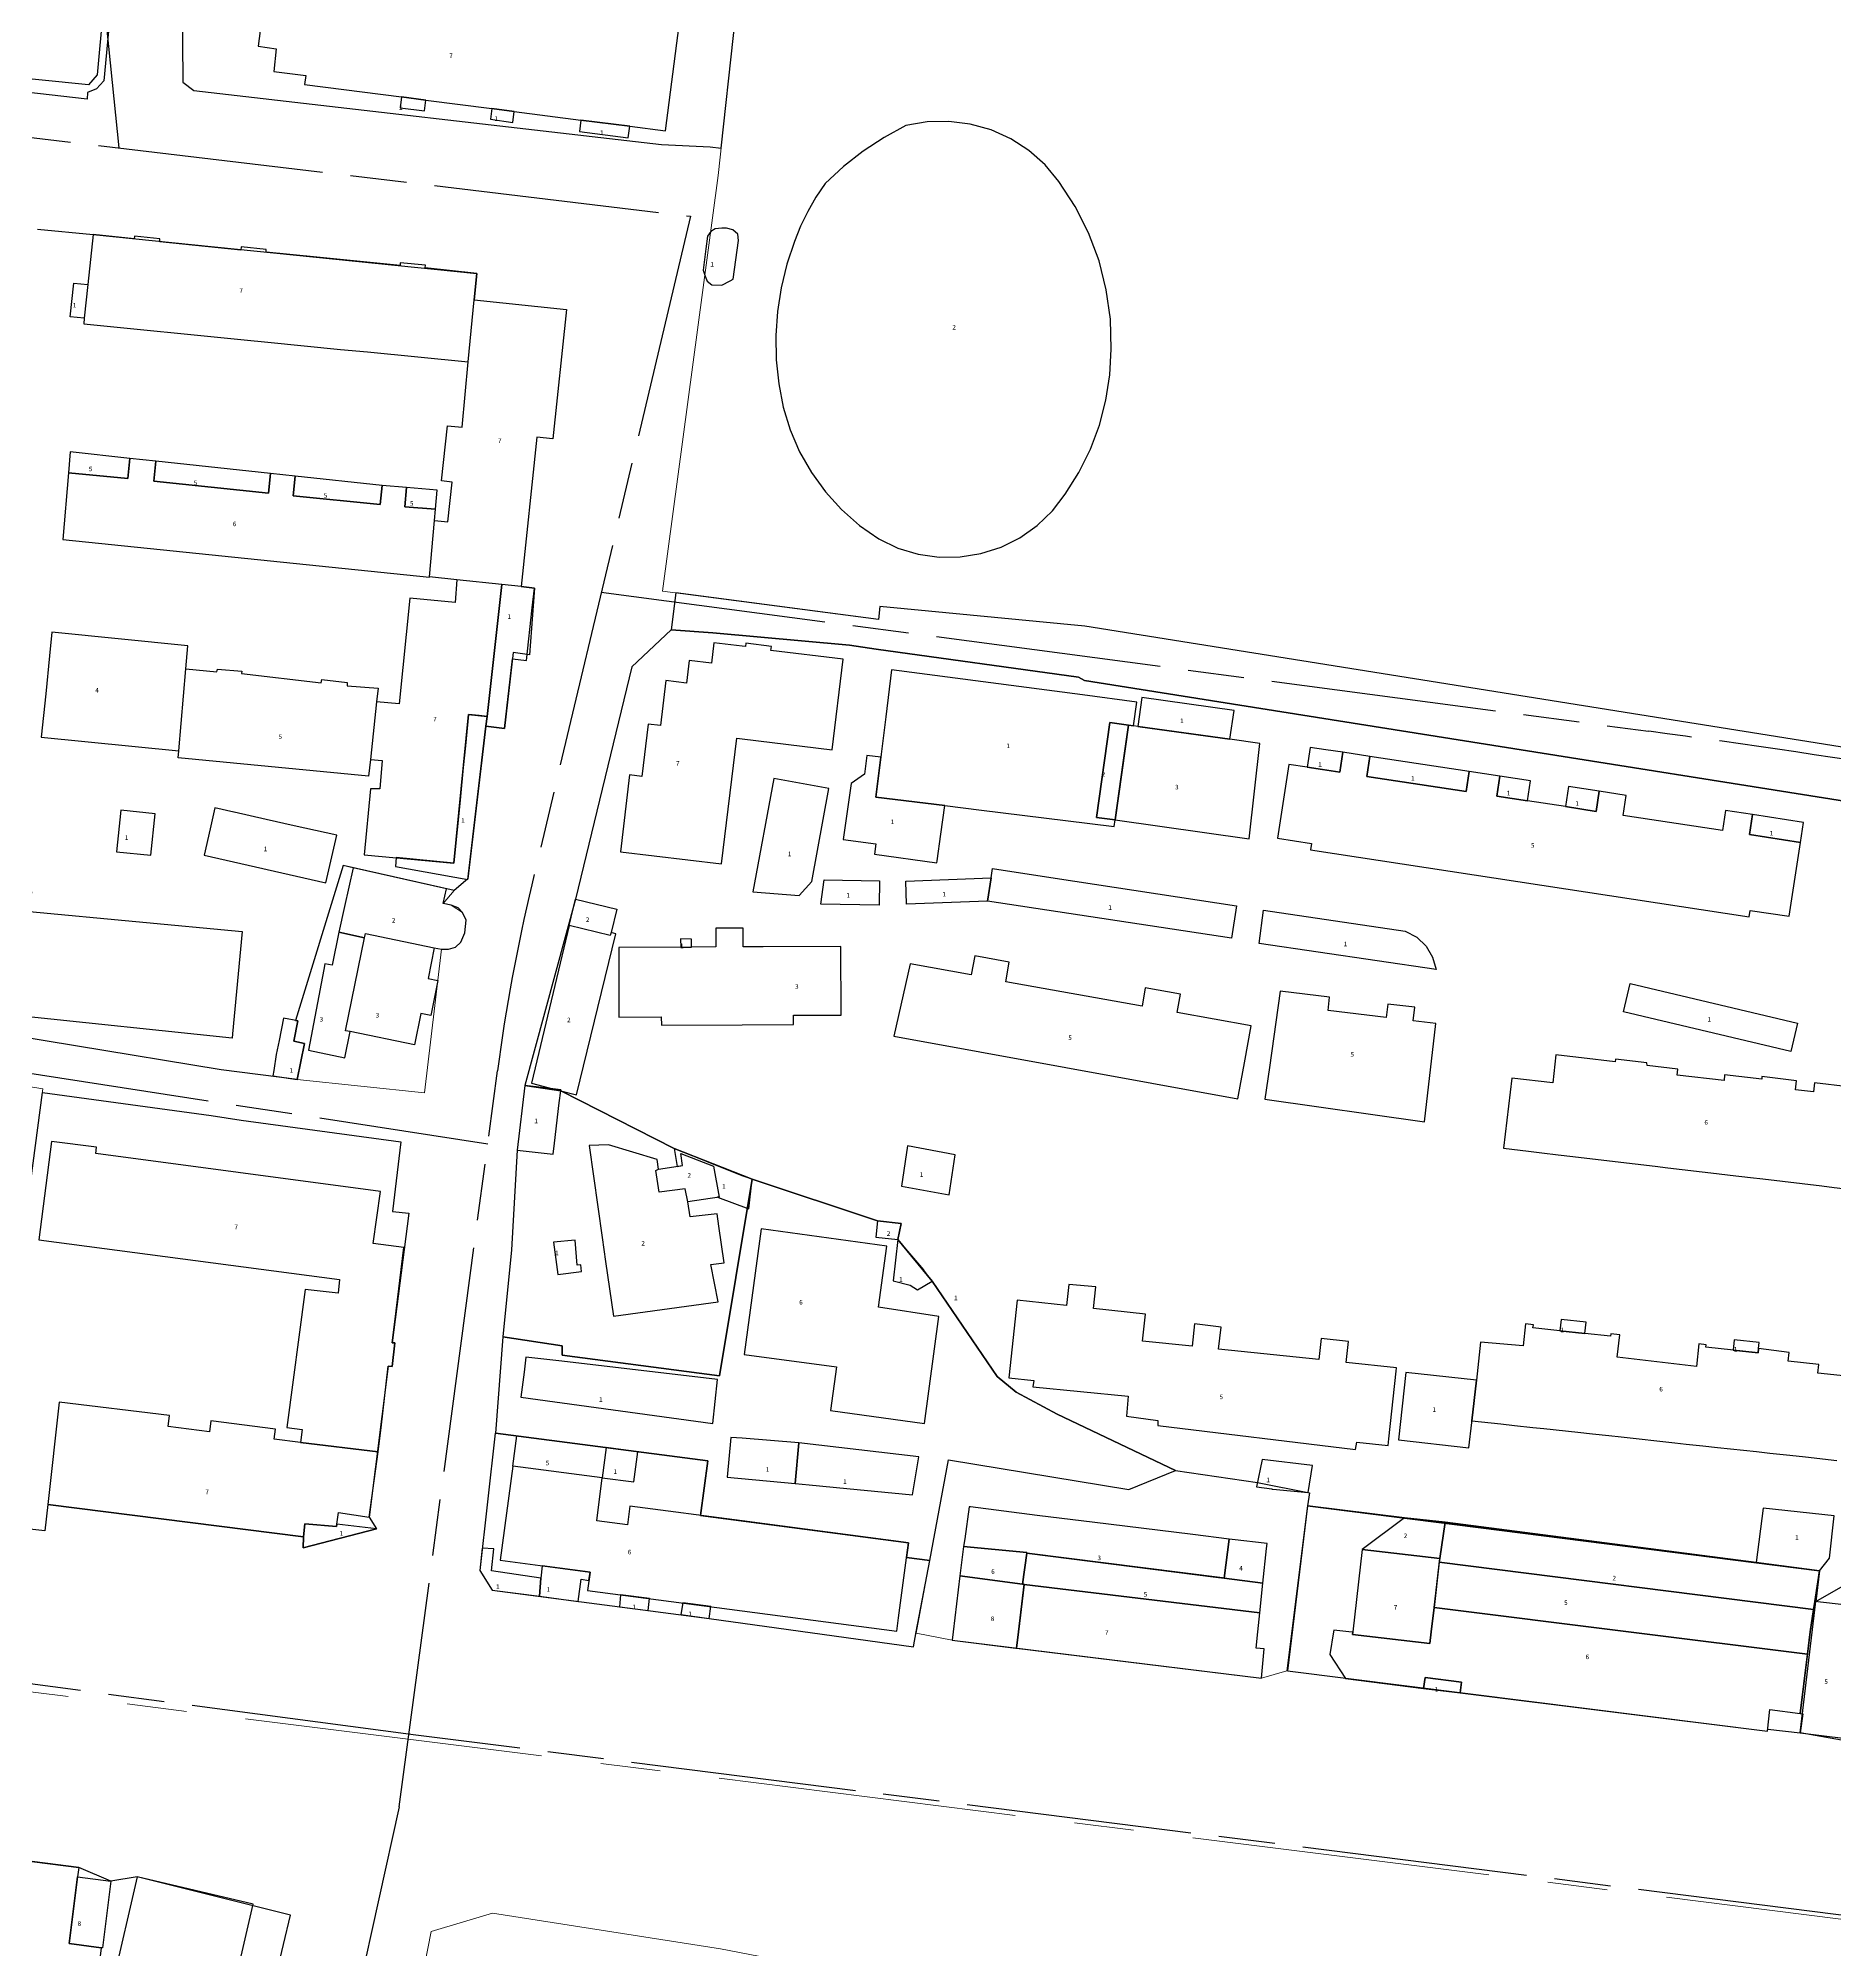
# Model space of a CAD drawing. Header units: millimetres. Extents: x 125232 to 134072, y 142885 to 152835.
# Drawn here: x 129175.1 to 129366.3, y 147216.2 to 147419.6 of the extents above; entities that cross this region are included whole.
import ezdxf

# ---------------------------------------------------------------- set-up
doc = ezdxf.new("R2010")
doc.units = ezdxf.units.MM
doc.linetypes.add('ACAD_ISO08W100', pattern=[36, 24, -3, 6, -3])
doc.linetypes.add('CENTER', pattern=[50.8, 31.75, -6.35, 6.35, -6.35])
for name, color, linetype in [('buildings', 7, 'Continuous'), ('commerce', 10, 'Continuous'), ('commerce & office', 242, 'Continuous'), ('layers', 7, 'Continuous'), ('military', 76, 'Continuous'), ('research & university', 30, 'Continuous'), ('residence', 2, 'Continuous'), ('residence-bad', 41, 'Continuous'), ('老城北中心线', 7, 'ACAD_ISO08W100')]:
    doc.layers.add(name, color=color, linetype=linetype)
for name, color, linetype, lineweight in [('government', 221, 'Continuous', 0), ('municipal utilities', 151, 'Continuous', 0), ('school', 31, 'Continuous', 0), ('super block', 6, 'CENTER', 0)]:
    doc.layers.add(name, color=color, linetype=linetype, lineweight=lineweight)
doc.styles.add('层数', font='', dxfattribs={"height": 2})
doc.styles.get('层数').set_extended_font_data('FangSong_GB2312')

msp = doc.modelspace()

# ---------------------------------------------------------------- linework, layer by layer
at = {"layer": 'buildings', "linetype": 'Continuous', "flags": 128}
for points in [[(129198.92, 147421.98), (129198.48, 147418.71), (129200.39, 147418.42), (129200.15, 147416.04), (129203.54, 147415.6), (129203.4, 147414.65), (129213.73, 147413.32), (129216.32, 147412.99), (129223.35, 147412.08), (129225.73, 147411.77), (129232.83, 147410.86), (129238.03, 147410.19), (129241.82, 147409.7), (129244.76, 147432.23)], [(129367.72, 147307.98), (129364.11, 147308.41), (129364.01, 147307.45), (129362.11, 147307.65), (129362.21, 147308.64), (129358.53, 147309.07), (129358.5, 147308.79), (129354.56, 147309.26), (129354.5, 147308.65), (129349.5, 147309.24), (129349.58, 147309.85), (129346.32, 147310.25), (129346.27, 147310.53), (129342.94, 147310.92), (129342.92, 147310.64), (129339.33, 147311.07), (129337.49, 147311.27), (129336.61, 147311.4), (129336.26, 147308.4), (129331.92, 147308.92), (129331.02, 147301.45), (129333.7, 147301.14), (129335.09, 147300.97), (129336.84, 147300.76), (129338.4, 147300.58), (129343.51, 147299.97), (129345.05, 147299.79), (129347.16, 147299.54), (129348.5, 147299.38), (129353.7, 147298.76), (129355.13, 147298.59), (129357.3, 147298.34), (129358.62, 147298.18), (129364.89, 147297.44), (129366.2, 147297.28), (129368.33, 147297.03)], [(129367.54, 147277.19), (129364.49, 147277.52), (129364.59, 147278.44), (129361.32, 147278.79), (129361.42, 147279.72), (129358.17, 147280.16), (129358.12, 147279.68), (129352.55, 147280.28), (129352.58, 147280.55), (129351.83, 147280.64), (129351.57, 147278.24), (129343.12, 147279.21), (129343.39, 147281.61), (129342.43, 147281.7), (129342.4, 147281.44), (129339.68, 147281.73), (129337.03, 147282.02), (129334.16, 147282.33), (129334.2, 147282.68), (129333.35, 147282.77), (129333.1, 147280.43), (129328.59, 147280.81), (129328.14, 147276.77), (129327.66, 147272.46), (129330.73, 147272.12), (129332.2, 147271.96), (129334.16, 147271.75), (129335.3, 147271.63), (129338.95, 147271.23), (129340.5, 147271.06), (129342.24, 147270.87), (129343.55, 147270.73), (129349.26, 147270.11), (129350.48, 147269.98), (129352.23, 147269.79), (129353.8, 147269.62), (129357.95, 147269.17), (129359.36, 147269.02), (129361.48, 147268.79), (129363.18, 147268.6), (129366.51, 147268.24)]]:
    msp.add_lwpolyline(points, dxfattribs=at)
for points in [[(129170.83, 147423.7), (129173.89, 147423.41), (129181.05, 147422.73), (129181.97, 147422.64), (129181.35, 147415.67), (129180.42, 147414.6), (129170.17, 147415.64)], [(129213.58, 147412.15), (129216.17, 147411.83), (129216.32, 147412.99), (129213.73, 147413.32)], [(129223.21, 147410.94), (129225.58, 147410.58), (129225.73, 147411.77), (129223.35, 147412.08)], [(129232.68, 147409.64), (129237.87, 147408.97), (129238.03, 147410.19), (129232.83, 147410.86)], [(129264.55, 147366.28), (129266.57, 147365.31), (129268.72, 147364.67), (129270.95, 147364.35), (129273.19, 147364.37), (129275.41, 147364.73), (129277.55, 147365.42), (129279.55, 147366.42), (129281.39, 147367.71), (129283.01, 147369.27), (129284.38, 147371.05), (129285.84, 147373.36), (129287.06, 147375.82), (129288.02, 147378.39), (129288.71, 147381.04), (129289.13, 147383.75), (129289.26, 147386.49), (129289.18, 147389.66), (129288.75, 147392.8), (129287.98, 147395.87), (129286.87, 147398.84), (129285.44, 147401.66), (129283.71, 147404.31), (129282.23, 147406.08), (129280.51, 147407.6), (129278.58, 147408.85), (129276.48, 147409.8), (129274.27, 147410.42), (129271.99, 147410.71), (129269.69, 147410.66), (129267.43, 147410.26), (129265.09, 147409), (129262.86, 147407.55), (129260.77, 147405.91), (129258.82, 147404.1), (129257.84, 147402.65), (129256.97, 147401.14), (129256.21, 147399.57), (129255.57, 147397.95), (129254.74, 147395.52), (129254.13, 147393.02), (129253.74, 147390.49), (129253.57, 147387.92), (129253.63, 147385.36), (129253.91, 147382.8), (129254.37, 147380.31), (129255.11, 147377.88), (129256.11, 147375.55), (129257.36, 147373.34), (129258.85, 147371.28), (129260.56, 147369.41), (129262.47, 147367.73), (129264.55, 147366.28)], [(129180.91, 147398.69), (129180.35, 147393.35), (129179.97, 147389.77), (129179.91, 147389.16), (129197, 147387.47), (129199.5, 147387.23), (129207.23, 147386.46), (129210.12, 147386.18), (129220.84, 147385.12), (129221.48, 147391.74), (129221.74, 147394.52), (129216.26, 147395.13), (129216.3, 147395.43), (129213.61, 147395.67), (129213.58, 147395.38), (129204.73, 147396.26), (129199.33, 147396.8), (129199.34, 147397.1), (129196.68, 147397.36), (129196.63, 147397.02), (129188, 147397.9), (129188.02, 147398.21), (129185.31, 147398.51), (129185.27, 147398.22)], [(129246.31, 147398.5), (129246.14, 147397.16), (129245.84, 147394.87), (129246.06, 147394.25), (129246.27, 147393.73), (129246.76, 147393.31), (129247.84, 147393.28), (129248.73, 147393.76), (129249.05, 147393.94), (129249.6, 147398.03), (129249.52, 147398.72), (129249, 147399.16), (129248.31, 147399.34), (129247.84, 147399.37), (129247.12, 147399.28), (129246.66, 147399)], [(129180.35, 147393.35), (129179.97, 147389.77), (129178.48, 147389.93), (129178.86, 147393.51)], [(129221.48, 147391.74), (129231.29, 147390.7), (129229.84, 147376.94), (129228.15, 147377.12), (129226.47, 147361.21), (129224.43, 147361.43), (129219.64, 147361.93), (129216.7, 147362.24), (129217.25, 147368.23), (129218.68, 147368.09), (129219.12, 147372.34), (129218.01, 147372.46), (129218.63, 147378.33), (129220.18, 147378.17), (129220.84, 147385.12)], [(129184.83, 147374.86), (129178.46, 147375.54), (129178.3, 147373.33), (129184.6, 147372.72)], [(129217.35, 147369.44), (129214.08, 147369.7), (129214.28, 147371.75), (129211.68, 147371.98), (129211.46, 147369.96), (129202.2, 147370.88), (129202.42, 147372.97), (129199.8, 147373.25), (129199.57, 147371.16), (129187.36, 147372.43), (129187.58, 147374.56), (129184.83, 147374.86), (129184.6, 147372.72), (129178.3, 147373.33), (129177.69, 147366.21), (129216.7, 147362.21), (129216.7, 147362.24), (129217.25, 147368.23)], [(129187.58, 147374.56), (129187.36, 147372.43), (129199.57, 147371.16), (129199.8, 147373.25)], [(129211.68, 147371.98), (129202.42, 147372.97), (129202.2, 147370.88), (129211.46, 147369.96)], [(129217.55, 147371.47), (129214.28, 147371.75), (129214.08, 147369.7), (129217.35, 147369.44)], [(129219.64, 147361.93), (129219.44, 147359.51), (129214.61, 147359.98), (129213.5, 147348.75), (129211.09, 147348.95), (129210.43, 147342.82), (129211.69, 147342.71), (129211.43, 147339.68), (129210.42, 147339.71), (129209.77, 147332.69), (129219.3, 147331.8), (129220.88, 147347.61), (129222.84, 147347.39), (129224.43, 147361.43)], [(129222.72, 147346.35), (129224.71, 147346.12), (129225.54, 147353.53), (129227.03, 147353.36), (129227.65, 147358.96), (129227.88, 147361.06), (129226.47, 147361.21), (129224.43, 147361.43), (129222.84, 147347.39)], [(129190.77, 147352.46), (129190.98, 147354.92), (129176.51, 147356.35), (129176.27, 147353.83), (129175.87, 147349.81), (129175.39, 147345.18), (129190.03, 147343.75)], [(129237.03, 147333), (129247.78, 147331.7), (129249.41, 147345.1), (129250, 147345.03), (129259.56, 147343.86), (129260.73, 147353.5), (129253.06, 147354.43), (129253.11, 147354.85), (129250.39, 147355.18), (129250.35, 147354.83), (129250, 147354.87), (129246.98, 147355.23), (129246.72, 147353.06), (129244.35, 147353.35), (129244.06, 147350.95), (129241.87, 147351.22), (129241.29, 147346.44), (129240, 147346.59), (129239.32, 147341.02), (129238.02, 147341.18), (129237.03, 147333)], [(129210.24, 147341.06), (129189.97, 147342.99), (129190.03, 147343.75), (129190.77, 147352.46), (129194.08, 147352.14), (129194.14, 147352.44), (129196.73, 147352.2), (129196.72, 147351.95), (129205.18, 147350.97), (129205.25, 147351.33), (129207.95, 147351.02), (129207.94, 147350.66), (129211.24, 147350.4), (129211.09, 147348.95), (129210.43, 147342.82)], [(129287.71, 147336.65), (129289.12, 147346.75), (129291.1, 147346.48), (129291.65, 147346.4), (129292.01, 147348.92), (129286.21, 147349.69), (129265.9, 147352.37), (129265.28, 147347.34), (129264.79, 147343.37), (129264.75, 147343.08), (129264.23, 147338.81), (129271.55, 147337.91), (129275.48, 147337.43), (129284.39, 147336.33), (129289.6, 147335.69), (129289.69, 147336.38)], [(129302.34, 147348.04), (129292.54, 147349.41), (129292.11, 147346.34), (129297.48, 147345.59), (129301.91, 147344.97)], [(129222.84, 147347.39), (129222, 147347.49), (129220.88, 147347.61), (129220.54, 147344.27), (129220.31, 147341.95), (129219.97, 147338.5), (129219.65, 147335.34), (129219.3, 147331.8), (129213.17, 147332.38), (129213.1, 147331.42), (129220.81, 147330.05), (129222.72, 147346.35)], [(129290.54, 147342.48), (129291.1, 147346.48), (129289.12, 147346.75), (129287.71, 147336.65), (129289.69, 147336.38)], [(129305.08, 147344.53), (129301.91, 147344.97), (129292.11, 147346.34), (129291.65, 147346.4), (129291.1, 147346.48), (129289.69, 147336.38), (129303.97, 147334.38)], [(129271.55, 147337.91), (129264.23, 147338.81), (129264.75, 147343.08), (129263.27, 147343.26), (129263.02, 147341.27), (129261.58, 147340.25), (129260.76, 147334.31), (129264.23, 147333.83), (129264.08, 147332.74), (129270.71, 147331.82), (129270.74, 147332.02), (129271.13, 147334.88)], [(129316.46, 147341.02), (129316.79, 147343.15), (129313.92, 147343.58), (129313.59, 147341.46), (129310.13, 147341.99), (129308.16, 147342.29), (129306.96, 147334.43), (129310.58, 147333.87), (129310.47, 147333.2), (129357.18, 147326.08), (129357.28, 147326.76), (129361.42, 147326.13), (129362.63, 147333.99), (129357.19, 147334.82), (129357.52, 147336.95), (129354.65, 147337.38), (129354.32, 147335.26), (129343.75, 147336.87), (129344.07, 147338.99), (129341.2, 147339.43), (129340.88, 147337.3), (129337.62, 147337.8), (129333.56, 147338.42), (129330.3, 147338.91), (129330.63, 147341.04), (129327.36, 147341.54), (129327.04, 147339.41), (129316.46, 147341.02)], [(129313.92, 147343.58), (129312.11, 147343.86), (129310.46, 147344.11), (129310.13, 147341.99), (129313.4, 147341.49), (129313.59, 147341.46)], [(129327.36, 147341.54), (129316.79, 147343.15), (129316.46, 147341.02), (129327.04, 147339.41)], [(129259.23, 147339.72), (129253.35, 147340.8), (129251.14, 147328.74), (129256.05, 147328.33), (129257.42, 147329.85)], [(129333.89, 147340.54), (129330.63, 147341.04), (129330.3, 147338.91), (129333.56, 147338.42)], [(129341.2, 147339.43), (129337.94, 147339.93), (129337.62, 147337.8), (129340.88, 147337.3)], [(129195.88, 147337.22), (129193.87, 147337.67), (129193.36, 147335.44), (129192.73, 147332.64), (129205.7, 147329.68), (129206.85, 147334.75), (129202.32, 147335.77), (129199.34, 147336.44), (129195.91, 147337.21)], [(129362.95, 147336.12), (129357.52, 147336.95), (129357.19, 147334.82), (129362.63, 147333.99)], [(129148.26, 147320.24), (129149.32, 147331.36), (129174.34, 147328.73), (129174.15, 147326.66), (129196.79, 147324.5), (129195.75, 147313.64), (129195.71, 147313.18), (129172.7, 147315.58), (129172.92, 147317.94)], [(129220.61, 147325.71), (129220.24, 147326.55), (129219.78, 147327.03), (129219.01, 147327.31), (129218.18, 147327.5), (129218.53, 147329.04), (129208.59, 147331.3), (129207.67, 147327.17), (129207.06, 147324.44), (129209.8, 147323.85), (129209.89, 147324.3), (129217.23, 147322.79), (129218, 147322.63), (129218.73, 147322.63), (129219.47, 147322.84), (129220.05, 147323.37), (129220.47, 147324.37)], [(129302.09, 147323.8), (129276.11, 147327.75), (129276.49, 147330.22), (129276.64, 147331.21), (129283.29, 147330.19), (129302.62, 147327.26)], [(129264.57, 147327.32), (129258.38, 147327.41), (129258.71, 147330), (129264.6, 147329.92)], [(129276.11, 147327.75), (129267.49, 147327.42), (129267.4, 147329.88), (129276.49, 147330.22)], [(129232.24, 147327.95), (129236.64, 147326.88), (129236.04, 147324.4), (129235.96, 147324.1), (129231.57, 147325.17)], [(129323.84, 147320.47), (129305.01, 147323.25), (129305.47, 147326.78), (129320.57, 147324.54), (129321.79, 147323.91), (129322.78, 147322.97), (129323.48, 147321.79), (129323.84, 147320.47)], [(129209.8, 147323.85), (129207.06, 147324.44), (129206.37, 147320.95), (129205.58, 147321.09), (129205.47, 147320.48), (129203.84, 147311.88), (129207.69, 147311.06), (129208.28, 147313.86), (129207.76, 147313.96)], [(129209.89, 147324.3), (129217.23, 147322.79), (129216.56, 147319.52), (129217.62, 147319.3), (129216.85, 147315.56), (129215.79, 147315.78), (129215.11, 147312.45), (129208.28, 147313.86), (129207.76, 147313.96), (129209.8, 147323.85)], [(129231.57, 147325.17), (129227.59, 147308.36), (129229.85, 147307.78), (129230.7, 147307.68), (129230.68, 147307.56), (129232.35, 147307.13), (129236.55, 147324.27), (129236.04, 147324.4), (129235.96, 147324.1)], [(129236.88, 147315.41), (129241.39, 147315.43), (129241.4, 147314.55), (129250, 147314.59), (129255.46, 147314.61), (129255.46, 147315.61), (129260.54, 147315.63), (129260.51, 147322.91), (129252.23, 147322.88), (129250.11, 147322.87), (129250.1, 147324.87), (129247.19, 147324.86), (129247.2, 147322.87), (129244.6, 147322.86), (129236.85, 147322.83), (129236.88, 147315.41)], [(129244.59, 147323.71), (129243.44, 147323.73), (129243.45, 147322.85), (129244.6, 147322.86)], [(129304.16, 147314.46), (129296.29, 147315.9), (129296.64, 147317.84), (129292.9, 147318.52), (129292.55, 147316.58), (129278.07, 147319.17), (129278.42, 147321.25), (129274.74, 147321.92), (129274.37, 147319.89), (129267.88, 147321.07), (129266.13, 147313.37), (129302.75, 147306.7), (129302.82, 147307.09), (129303.44, 147310.53)], [(129362.33, 147314.75), (129361.61, 147311.76), (129343.8, 147315.97), (129344.52, 147318.97)], [(129312.51, 147317.54), (129307.27, 147318.16), (129306.11, 147310.05), (129305.62, 147306.69), (129322.62, 147304.25), (129323.83, 147314.72), (129321.4, 147315.02), (129321.58, 147316.48), (129318.72, 147316.8), (129318.55, 147315.36), (129312.36, 147316.11), (129312.51, 147317.54)], [(129202.71, 147315), (129201.18, 147315.28), (129200.7, 147312.93), (129200.4, 147311.44), (129200.14, 147309.71), (129200.06, 147309.14), (129202.62, 147308.76), (129203.41, 147312.59), (129202.26, 147312.86)], [(129226.87, 147308.13), (129226.06, 147301.26), (129229.89, 147300.81), (129230.03, 147301.99), (129230.53, 147306.3), (129230.68, 147307.56), (129230.7, 147307.68), (129229.85, 147307.78)], [(129181.21, 147300.88), (129181.29, 147301.58), (129176.47, 147302.17), (129175.14, 147291.7), (129207.14, 147287.47), (129206.99, 147286.04), (129203.47, 147286.42), (129201.55, 147271.73), (129203.15, 147271.52), (129202.99, 147270.15), (129211.26, 147269.16), (129211.59, 147271.69), (129212.31, 147278.28), (129212.74, 147278.22), (129213.04, 147280.74), (129212.74, 147280.76), (129213.01, 147282.99), (129214, 147290.88), (129210.72, 147291.32), (129211.51, 147296.85)], [(129247.44, 147285.1), (129246.67, 147289.1), (129248.08, 147289.25), (129247.52, 147293.15), (129247.33, 147294.48), (129244.47, 147294.14), (129244.2, 147295.74), (129243.93, 147297.14), (129241.17, 147296.79), (129240.79, 147299.1), (129241.1, 147299.21), (129240.95, 147300.25), (129235.76, 147301.82), (129233.71, 147301.73), (129235.1, 147291.95), (129235.46, 147289.4), (129236.29, 147283.59)], [(129241.1, 147299.21), (129243.65, 147299.62), (129243.47, 147300.9), (129246.95, 147299.54), (129247.54, 147296.26), (129244.2, 147295.74), (129243.93, 147297.14), (129241.17, 147296.79), (129240.79, 147299.1)], [(129243.06, 147299.52), (129243.65, 147299.62), (129243.47, 147300.9), (129246.95, 147299.54), (129247.54, 147296.26), (129247.37, 147296.24), (129250.72, 147295.02), (129251.06, 147298.15), (129250, 147298.52), (129242.75, 147301.43), (129243.06, 147299.52)], [(129252, 147292.88), (129250.19, 147279.52), (129260.04, 147278.18), (129259.4, 147273.53), (129269.4, 147272.18), (129270.94, 147283.54), (129264.51, 147284.54), (129265.4, 147291.04)], [(129266.93, 147293.43), (129264.39, 147293.74), (129264.23, 147291.98), (129266.56, 147291.74)], [(129269.31, 147288.5), (129269.32, 147288.51), (129266.56, 147291.74), (129266.08, 147287.36), (129267.88, 147286.89), (129268.66, 147286.39), (129270.21, 147287.31)], [(129232.84, 147289.05), (129232.45, 147289), (129232.21, 147291.67), (129229.9, 147291.46), (129230.38, 147288.01), (129232.89, 147288.32)], [(129319.63, 147278.09), (129314.28, 147278.65), (129314.52, 147280.9), (129311.6, 147281.21), (129311.37, 147278.96), (129300.68, 147280.09), (129300.97, 147282.4), (129298.15, 147282.78), (129297.9, 147280.38), (129292.6, 147280.94), (129292.91, 147283.81), (129287.38, 147284.4), (129287.62, 147286.69), (129284.77, 147286.94), (129284.53, 147284.72), (129279.25, 147285.29), (129278.38, 147277.04), (129281.02, 147276.74), (129280.94, 147276.08), (129291.07, 147275.09), (129290.89, 147272.93), (129294.24, 147272.48), (129294.23, 147271.94), (129315.28, 147269.39), (129315.4, 147270.18), (129318.76, 147269.83), (129318.83, 147270.52), (129319.59, 147277.72)], [(129339.68, 147281.73), (129339.76, 147282.33), (129339.82, 147282.94), (129337.16, 147283.23), (129337.03, 147282.02)], [(129358.12, 147279.68), (129358.17, 147280.16), (129358.24, 147280.77), (129355.57, 147281.06), (129355.45, 147279.97)], [(129226.98, 147279.23), (129226.78, 147277.63), (129226.45, 147274.98), (129246.88, 147272.18), (129247.36, 147276.86), (129230.8, 147278.79), (129227.61, 147279.16)], [(129320.63, 147277.6), (129319.83, 147270.42), (129327.34, 147269.58), (129327.64, 147272.26), (129327.66, 147272.46), (129328.14, 147276.77)], [(129211.26, 147269.16), (129202.99, 147270.15), (129200.18, 147270.48), (129200.31, 147271.57), (129193.46, 147272.45), (129193.31, 147271.26), (129188.9, 147271.84), (129189.05, 147273.03), (129177.3, 147274.44), (129176.08, 147263.55), (129203.32, 147260.1), (129203.45, 147261.49), (129206.82, 147261.21), (129206.85, 147261.44), (129207.02, 147262.68), (129210.31, 147262.2)], [(129225.58, 147267.64), (129226, 147270.85), (129235.53, 147269.6), (129235.11, 147266.38)], [(129238.88, 147269.16), (129235.53, 147269.6), (129235.11, 147266.38), (129238.46, 147265.94)], [(129248.39, 147266.46), (129255.65, 147265.77), (129256.04, 147270.11), (129250, 147270.6), (129248.79, 147270.69), (129248.39, 147266.46)], [(129268.8, 147268.62), (129256.04, 147270.11), (129255.65, 147265.77), (129257.14, 147265.63), (129261.12, 147265.26), (129268.14, 147264.59)], [(129224.25, 147257.62), (129233.81, 147256.36), (129233.55, 147254.41), (129250, 147252.24), (129266.45, 147250.05), (129266.63, 147251.48), (129267.68, 147259.47), (129250, 147261.8), (129250, 147261.8), (129238.05, 147263.37), (129237.79, 147261.39), (129234.51, 147261.82), (129235.11, 147266.38), (129225.58, 147267.64), (129224.25, 147257.62)], [(129310.68, 147267.69), (129305.32, 147268.32), (129304.75, 147265.43), (129306.37, 147265.2), (129306.37, 147265.19), (129306.46, 147265.18), (129310.24, 147264.81)], [(129301.83, 147259.86), (129297.96, 147260.34), (129290.71, 147261.24), (129287.54, 147261.63), (129287.54, 147261.62), (129281.38, 147262.39), (129274.3, 147263.28), (129274.17, 147263.29), (129273.68, 147259.88), (129273.56, 147259.08), (129280.3, 147258.43), (129280.29, 147258.36), (129300.69, 147255.78), (129301.3, 147255.71)], [(129211.06, 147260.95), (129206.85, 147261.44), (129206.82, 147261.21), (129203.45, 147261.49), (129203.32, 147260.1), (129203.26, 147258.95)], [(129324.8, 147261.66), (129320.48, 147262.13), (129315.98, 147258.76), (129324.23, 147257.81)], [(129324.8, 147261.66), (129324.23, 147257.81), (129324.19, 147257.42), (129364.02, 147252.39), (129364.15, 147253.23), (129364.65, 147256.49), (129357.92, 147257.37)], [(129366.2, 147262.33), (129358.67, 147263.14), (129357.92, 147257.37), (129364.65, 147256.49), (129365.72, 147257.83)], [(129305.8, 147258.86), (129305.86, 147259.41), (129305.56, 147259.44), (129302.48, 147259.79), (129301.83, 147259.86), (129301.3, 147255.71), (129305.42, 147255.19)], [(129228.58, 147255.72), (129223.31, 147256.5), (129223.55, 147258.82), (129222.32, 147258.91), (129222.07, 147256.54), (129223.4, 147254.44), (129228.42, 147253.78)], [(129280.29, 147258.36), (129280.3, 147258.43), (129273.56, 147259.08), (129273.15, 147255.94), (129279.83, 147255.08)], [(129305.42, 147255.19), (129301.3, 147255.71), (129301.1, 147255.73), (129280.29, 147258.36), (129279.83, 147255.08), (129280.02, 147255.06), (129280.02, 147255.04), (129305.09, 147252.02)], [(129314.97, 147249.95), (129314.94, 147249.71), (129323.19, 147248.76), (129323.34, 147250), (129323.63, 147252.58), (129324.23, 147257.81), (129315.98, 147258.76), (129314.98, 147250), (129314.97, 147249.95)], [(129323.63, 147252.58), (129344.34, 147250), (129363.36, 147247.63), (129363.65, 147250), (129364.02, 147252.39), (129324.19, 147257.42), (129323.63, 147252.58)], [(129232.86, 147255.61), (129233.69, 147255.47), (129233.81, 147256.36), (129228.7, 147257.03), (129228.58, 147255.72), (129228.42, 147253.78), (129232.54, 147253.24)], [(129272.44, 147250), (129272.33, 147249.1), (129279.13, 147248.27), (129279.19, 147248.26), (129279.41, 147250), (129280.02, 147255.06), (129279.83, 147255.08), (129273.15, 147255.94), (129272.44, 147250)], [(129240.14, 147253.54), (129237.03, 147253.95), (129236.93, 147252.67), (129239.99, 147252.27)], [(129279.19, 147248.26), (129305.28, 147245.08), (129305.54, 147248.17), (129304.7, 147248.27), (129304.88, 147250), (129305.09, 147252.02), (129280.02, 147255.04), (129279.41, 147250), (129279.19, 147248.26)], [(129362.61, 147239.26), (129369.72, 147238.35), (129369.95, 147240.33), (129370.24, 147240.29), (129371.06, 147247.73), (129371.32, 147250), (129371.57, 147252.36), (129364.15, 147253.23), (129363.65, 147250), (129362.59, 147241.32), (129362.87, 147241.28), (129362.61, 147239.26)], [(129246.65, 147252.68), (129243.67, 147253.07), (129243.46, 147251.85), (129246.47, 147251.4)], [(129314.19, 147245.04), (129322.5, 147243.98), (129322.68, 147245.14), (129326.54, 147244.64), (129326.4, 147243.49), (129359.13, 147239.42), (129359.37, 147241.74), (129362.59, 147241.32), (129363.36, 147247.63), (129344.34, 147250), (129323.63, 147252.58), (129323.34, 147250), (129323.19, 147248.76), (129314.94, 147249.71), (129314.97, 147249.95), (129314.56, 147250), (129312.96, 147250.19), (129312.93, 147250), (129312.53, 147247.58), (129314.19, 147245.04)], [(129326.54, 147244.64), (129322.68, 147245.14), (129322.5, 147243.98), (129326.4, 147243.49)]]:
    msp.add_lwpolyline(points, close=True, dxfattribs=at)
for points, elevation in [([(129187.51, 147337.05), (129183.86, 147337.42), (129183.42, 147332.98), (129187.06, 147332.62)], 16.08), ([(129272.66, 147300.76), (129267.59, 147301.72), (129266.94, 147297.43), (129272.01, 147296.48)], -29.27), ([(129181.77, 147216.39), (129181.07, 147210.5), (129165.03, 147212.4), (129165.16, 147213.44), (129154.33, 147214.83), (129156.01, 147227.91), (129179.4, 147224.91), (129179.27, 147223.92), (129178.37, 147216.82)], 40.04), ([(129182.81, 147223.47), (129181.92, 147216.37), (129181.77, 147216.39), (129178.37, 147216.82), (129179.27, 147223.92)], 40.04)]:
    msp.add_lwpolyline(points, close=True, dxfattribs=dict(at, elevation=elevation))
at = {"layer": 'buildings', "linetype": 'Continuous', "elevation": 108.08, "flags": 128}
msp.add_lwpolyline([(129196.45, 147214.56), (129197.94, 147221.03), (129185.62, 147223.91), (129183.02, 147212.73)], dxfattribs=at)
at = {"layer": 'commerce'}
msp.add_lwpolyline([(129286.46, 147356.99), (129264.66, 147359.11), (129264.51, 147357.71), (129242.94, 147360.54), (129242.43, 147356.6), (129246.87, 147356.28), (129261.43, 147354.98), (129264.26, 147354.54), (129285.79, 147351.59), (129286.43, 147351.24), (129411.55, 147331.36), (129433.56, 147328.11), (129434.56, 147332.51), (129421.71, 147335.4)], close=True, dxfattribs=at)
at = {"layer": 'commerce & office'}
msp.add_lwpolyline([(129362.61, 147239.26), (129364.25, 147253.22), (129372.63, 147258.02), (129410.45, 147253.18), (129417.07, 147252.33), (129416.43, 147248.64), (129417.31, 147245.49), (129415.09, 147233.79), (129414.79, 147232.33), (129372.39, 147237.52)], close=True, dxfattribs=at)
at = {"layer": 'government'}
for points in [[(129107.98, 147318.78), (129175.57, 147307.76), (129169.35, 147260.83), (129056.45, 147274.76), (129058.16, 147289.6), (129102.87, 147283.16)], [(129271.96, 147268.31), (129291.14, 147265.14), (129296.1, 147267.17), (129304.83, 147265.9), (129310.36, 147264.8), (129310.18, 147263.39), (129307.98, 147245.85), (129305.28, 147245.08), (129272.33, 147249.12), (129268.5, 147249.86), (129271.96, 147268.31)], [(129247.68, 147216.28), (129223.42, 147220.06), (129216.89, 147218.1), (129209.76, 147181.74), (129207.49, 147171.12), (129202.99, 147160.94), (129212, 147159.05), (129212, 147158.68), (129229.68, 147154.97), (129249.38, 147151.52), (129251.56, 147151.13), (129251.52, 147150.98), (129256.42, 147149.95), (129261.06, 147170.91), (129260.55, 147171), (129259.3, 147177.63), (129260.45, 147186.79), (129257.8, 147187.09), (129259.93, 147204.27), (129261.2, 147204.11), (129262.17, 147211.43), (129264.22, 147213.07)]]:
    msp.add_lwpolyline(points, close=True, dxfattribs=at)
at = {"layer": 'military'}
msp.add_lwpolyline([(129296.1, 147267.17), (129283.51, 147273.16), (129279.16, 147275.5), (129277.12, 147277.15), (129270.21, 147287.31), (129266.56, 147291.74), (129266.93, 147293.43), (129264.39, 147293.74), (129251.06, 147298.15), (129247.57, 147277.23), (129230.83, 147279.45), (129230.83, 147280.44), (129224.51, 147281.37), (129223.73, 147271.15), (129246.33, 147268.18), (129245.57, 147262.38), (129267.68, 147259.48), (129267.47, 147257.89), (129269.95, 147257.58), (129271.96, 147268.31), (129291.14, 147265.14)], close=True, dxfattribs=at)
at = {"layer": 'municipal utilities'}
msp.add_lwpolyline([(129219.34, 147328.86), (129208.59, 147331.3), (129207.52, 147331.54), (129202.46, 147315.04), (129202.71, 147315), (129202.26, 147312.86), (129203.41, 147312.59), (129202.62, 147308.76), (129216.19, 147307.34), (129218, 147322.63), (129218.73, 147322.63), (129219.47, 147322.84), (129220.05, 147323.37), (129220.47, 147324.37), (129220.61, 147325.71), (129220.24, 147326.55), (129219.01, 147327.31), (129218.18, 147327.5)], close=True, dxfattribs=at)
at = {"layer": 'research & university'}
msp.add_lwpolyline([(129364.65, 147256.49), (129320.48, 147262.13), (129310.18, 147263.39), (129308.02, 147245.84), (129359.13, 147239.42), (129359.16, 147239.65), (129362.61, 147239.26), (129364.25, 147253.22)], close=True, dxfattribs=at)
at = {"layer": 'residence'}
for points in [[(129195.01, 147435.92), (129192.59, 147435.93), (129191.1, 147435.07), (129190.32, 147432.33), (129190.48, 147414.9), (129191.63, 147414), (129241.42, 147408.26), (129246.59, 147407.99), (129247.76, 147407.86), (129249.06, 147419.87), (129250.98, 147437.64), (129238.1, 147439.68), (129237.66, 147436.45), (129230.44, 147437.36), (129230.04, 147433.88)], [(129175.53, 147307.39), (129193.47, 147304.93), (129196.67, 147304.43), (129213.66, 147302.12), (129212.78, 147294.71), (129214.5, 147294.55), (129212.74, 147280.76), (129213.04, 147280.74), (129212.74, 147278.22), (129212.31, 147278.28), (129210.31, 147262.2), (129211.06, 147260.95), (129203.26, 147258.95), (129203.32, 147260.1), (129176.08, 147263.55), (129175.77, 147260.73), (129169.44, 147261.45)], [(129223.69, 147271.15), (129222.07, 147256.54), (129223.4, 147254.44), (129246.47, 147251.4), (129268.22, 147248.4), (129268.52, 147250), (129269.95, 147257.58), (129267.47, 147257.9), (129267.68, 147259.47), (129245.57, 147262.38), (129246.33, 147268.18), (129223.73, 147271.15)]]:
    msp.add_lwpolyline(points, close=True, dxfattribs=at)
for points in [[(129182.75, 147422.57), (129182.05, 147415.02), (129181.27, 147414.17), (129180.33, 147413.8), (129180.28, 147413.08), (129145.17, 147417.07), (129111.16, 147420.42), (129102.23, 147418.74), (129102.32, 147428.73)], [(129175.01, 147399.23), (129180.91, 147398.69), (129221.74, 147394.52), (129221.48, 147391.74), (129231.29, 147390.7), (129229.84, 147376.94), (129228.15, 147377.12), (129226.47, 147361.21), (129227.88, 147361.06), (129227.37, 147353.96), (129225.62, 147354.2), (129224.71, 147346.12), (129222.72, 147346.35), (129220.81, 147330.11), (129219.34, 147328.86), (129207.52, 147331.54), (129202.46, 147315.04), (129202.71, 147315), (129202.26, 147312.86), (129203.41, 147312.59), (129202.62, 147308.76), (129194.54, 147309.81), (129148, 147317.46)], [(129411.55, 147331.36), (129286.43, 147351.24), (129285.79, 147351.59), (129264.26, 147354.54), (129261.43, 147354.98), (129246.87, 147356.28), (129242.43, 147356.6), (129238.26, 147352.66), (129232.24, 147327.95), (129226.87, 147308.13), (129230.68, 147307.56), (129242.75, 147301.43), (129251.06, 147298.15), (129264.39, 147293.74), (129266.93, 147293.43), (129266.56, 147291.74), (129270.21, 147287.31), (129277.12, 147277.15), (129279.17, 147275.49), (129283.51, 147273.16), (129296.1, 147267.17), (129304.84, 147265.89), (129310.36, 147264.8), (129310.18, 147263.39), (129364.65, 147256.49), (129364.25, 147253.22), (129372.63, 147258.02)], [(129200.43, 147213.59), (129201.91, 147219.85), (129185.62, 147223.91), (129182.81, 147223.47), (129179.4, 147224.91), (129172.24, 147225.83), (129167.69, 147226.41), (129161.09, 147227.26), (129156.01, 147227.91), (129153.83, 147229.46), (129111.95, 147234.52), (129108.99, 147236.19), (129104.14, 147221.15), (129106.14, 147220.5), (129103.86, 147200.18)]]:
    msp.add_lwpolyline(points, dxfattribs=at)
at = {"layer": 'residence-bad'}
msp.add_lwpolyline([(129251.06, 147298.15), (129242.75, 147301.43), (129230.68, 147307.56), (129226.87, 147308.13), (129226.06, 147301.26), (129225.44, 147290.64), (129224.51, 147281.37), (129230.83, 147280.44), (129230.83, 147279.45), (129247.57, 147277.23)], close=True, dxfattribs=at)
at = {"layer": 'school'}
msp.add_lwpolyline([(129370.33, 147536.17), (129327.52, 147533.08), (129296.17, 147530.46), (129295.25, 147530.3), (129299.08, 147511.57), (129247.52, 147502.99), (129242.01, 147501.56), (129241.59, 147500.67), (129240.64, 147499.62), (129239.27, 147498.61), (129236.98, 147495.11), (129236.42, 147492.97), (129236.72, 147488.32), (129238.53, 147472.45), (129247.13, 147461.86), (129251.69, 147456.51), (129252.85, 147454.9), (129247.45, 147404.95), (129241.5, 147360.73), (129264.51, 147357.71), (129264.66, 147359.11), (129286.46, 147356.99), (129421.71, 147335.4)], dxfattribs=at)
at = {"layer": 'super block'}
msp.add_lwpolyline([(129586.82, 147665.29), (129484.43, 147655.95), (129305.84, 147636.53), (129230.32, 147635.11), (129060.99, 147641.75), (128986.53, 147645.04), (128874.94, 147666.3), (128842.12, 147674.61), (128909.71, 147602.36), (128947.58, 147549.81), (128972.14, 147500.22), (128983.66, 147451.51), (128976.28, 147385.84), (128942.97, 147272.66), (128941.32, 147267.02), (128995.53, 147266.06), (129434.3, 147210.97), (129586.89, 147164.78)], close=True, dxfattribs=at)
at = {"layer": '老城北中心线', "linetype": 'ACAD_ISO08W100', "lineweight": 25}
for p, q in [((129183.7, 147407.89), (129177.12, 147471.81)), ((129110.01, 147416.7), (129244.5, 147400.62)), ((129244.5, 147400.62), (129227.61, 147329.48)), ((129235, 147360.63), (129346.47, 147345.83)), ((129098.3, 147321.16), (129222.91, 147301.92)), ((129213.5, 147231.37), (129223.95, 147309.7)), ((129215.25, 147239), (129034.5, 147263)), ((129369.19, 147219.57), (129215.25, 147239)), ((129213.5, 147231.37), (129195.6, 147151))]:
    msp.add_line(p, q, dxfattribs=at)
for centre, radius, start, end in [((129214.36, 146351.06), 1003.5, 80.63061, 82.43468), ((129214.36, 146351.06), 1003.5, 80.63061, 82.43468), ((129422.19, 147283.27), 200, 166.6398, 172.4065)]:
    msp.add_arc(centre, radius, start, end, dxfattribs=at)

# ---------------------------------------------------------------- texts
at = {"layer": 'layers', "linetype": 'Continuous', "style": '层数'}
for s, p in [('7', (129218.81, 147417.46)), ('1', (129213.47, 147411.93)), ('1', (129223.62, 147410.76)), ('1', (129234.86, 147409.26)), ('1', (129246.6, 147395.26)), ('1', (129178.75, 147390.92)), ('7', (129196.48, 147392.48)), ('2', (129272.36, 147388.57)), ('7', (129224, 147376.48)), ('5', (129180.45, 147373.49)), ('5', (129191.61, 147372.01)), ('5', (129205.45, 147370.67)), ('5', (129214.63, 147369.82)), ('6', (129195.78, 147367.64)), ('1', (129225.01, 147357.77)), ('4', (129181.14, 147349.94)), ('7', (129217.1, 147346.87)), ('1', (129296.6, 147346.69)), ('5', (129200.64, 147345.01)), ('7', (129242.95, 147342.17)), ('1', (129278.12, 147344.03)), ('2', (129288.25, 147340.99)), ('1', (129311.3, 147342.06)), ('1', (129321.18, 147340.55)), ('3', (129296.06, 147339.64)), ('1', (129331.37, 147339)), ('1', (129220.09, 147336.08)), ('1', (129338.68, 147337.89)), ('1', (129184.29, 147334.26)), ('1', (129265.8, 147335.94)), ('1', (129359.34, 147334.74)), ('1', (129199.06, 147333.06)), ('1', (129254.85, 147332.53)), ('5', (129333.94, 147333.43)), ('1', (129261.09, 147328.11)), ('1', (129271.3, 147328.25)), ('1', (129288.96, 147326.82)), ('2', (129212.7, 147325.46)), ('2', (129233.35, 147325.53)), ('1', (129243.38, 147322.74)), ('1', (129314.01, 147322.94)), ('3', (129255.62, 147318.42)), ('3', (129205.02, 147314.93)), ('3', (129210.98, 147315.36)), ('2', (129231.35, 147314.86)), ('1', (129352.73, 147314.93)), ('5', (129284.7, 147312.97)), ('5', (129314.73, 147311.2)), ('1', (129201.82, 147309.49)), ('1', (129227.87, 147304.11)), ('6', (129352.4, 147303.96)), ('2', (129244.17, 147298.32)), ('1', (129268.89, 147298.4)), ('1', (129247.85, 147297.15)), ('7', (129195.95, 147292.84)), ('2', (129265.38, 147292.13)), ('1', (129230.08, 147290.07)), ('2', (129239.26, 147291.09)), ('1', (129266.69, 147287.27)), ('1', (129272.53, 147285.28)), ('6', (129256.06, 147284.82)), ('1', (129337.09, 147281.88)), ('1', (129355.53, 147279.82)), ('6', (129347.6, 147275.57)), ('1', (129234.75, 147274.46)), ('5', (129300.79, 147274.75)), ('1', (129323.46, 147273.39)), ('5', (129229.07, 147267.72)), ('1', (129252.51, 147267.03)), ('1', (129236.3, 147266.8)), ('1', (129260.74, 147265.73)), ('1', (129305.78, 147265.92)), ('7', (129192.85, 147264.64)), ('1', (129207.16, 147260.22)), ('2', (129320.39, 147259.97)), ('1', (129362.06, 147259.81)), ('6', (129237.81, 147258.24)), ('3', (129287.8, 147257.62)), ('6', (129276.49, 147256.16)), ('4', (129302.89, 147256.52)), ('2', (129342.62, 147255.47)), ('1', (129223.79, 147254.55)), ('1', (129229.17, 147254.27)), ('5', (129292.73, 147253.74)), ('5', (129337.47, 147252.86)), ('1', (129238.31, 147252.4)), ('1', (129244.27, 147251.67)), ('8', (129276.45, 147251.14)), ('7', (129319.33, 147252.35)), ('7', (129288.61, 147249.68)), ('6', (129339.75, 147247.09)), ('1', (129323.71, 147243.62)), ('5', (129365.17, 147244.45)), ('8', (129179.26, 147218.71))]:
    msp.add_text(s, height=0.5, dxfattribs=at).set_placement(p)

doc.saveas('drawing.dxf')
